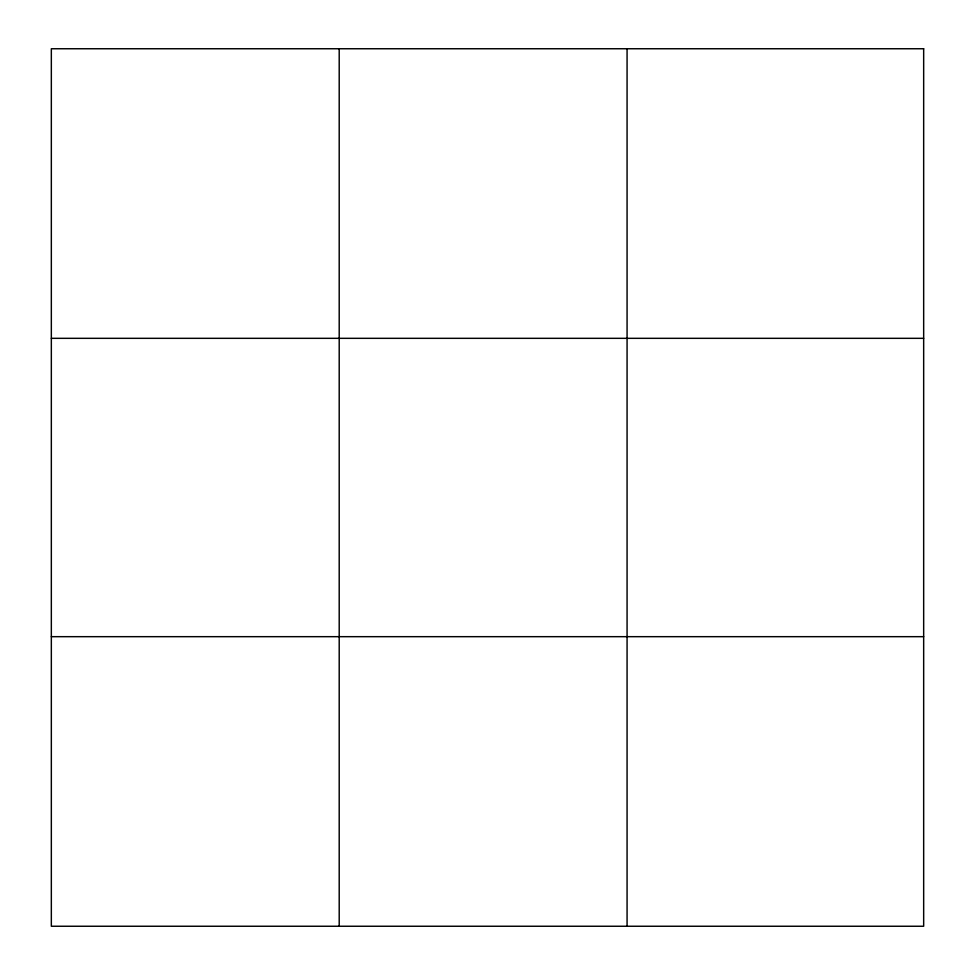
<?xml version="1.0" encoding="UTF-8"?>
<svg xmlns="http://www.w3.org/2000/svg" width="975" height="975" viewBox="0 0 975 975"><rect width="100%" height="100%" fill="white"/><g stroke="black" fill="none" stroke-linecap="round" stroke-linejoin="round"><path stroke-width="1.46" d="M339.202 926.25L339.202 48.75M627.071 926.25L627.071 48.75M51.334 338.325L923.666 338.325M51.334 636.675L923.666 636.675M923.666 48.75L923.666 926.25L51.334 926.25L51.334 48.75L923.666 48.75"/></g></svg>
